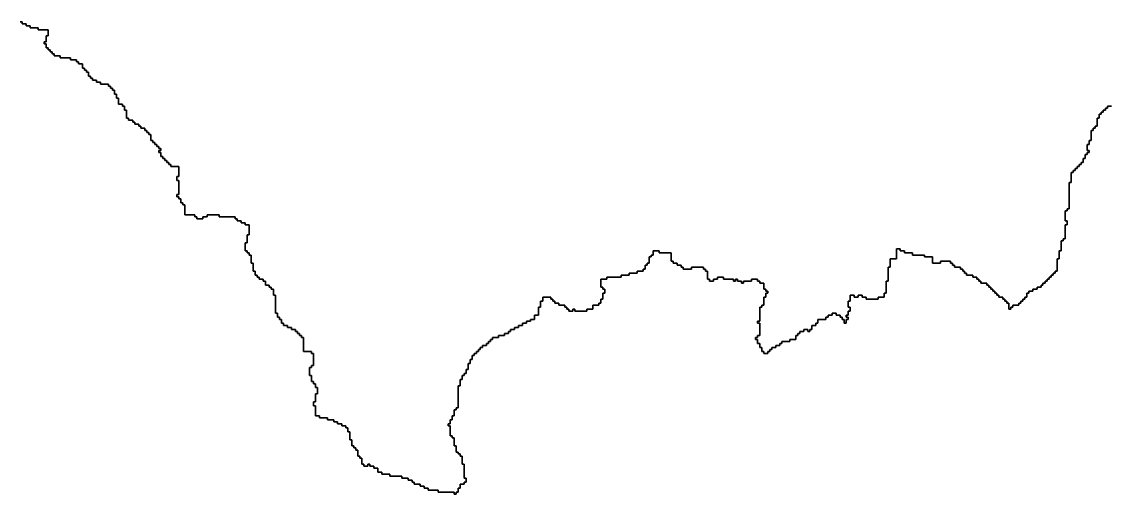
# Model space of a CAD drawing. Header units: inches. Extents: x -98695 to 376223, y 1122520 to 1501782.
# Drawn here: x 86565 to 103273, y 1284034 to 1291283 of the extents above; entities that cross this region are included whole.
import ezdxf

# ---------------------------------------------------------------- set-up
doc = ezdxf.new("R2010")
doc.units = ezdxf.units.IN
doc.header["$MEASUREMENT"] = 0
doc.layers.add('subs1', color=7, linetype='Continuous', true_color=0xc8dcf7)

msp = doc.modelspace()

# ---------------------------------------------------------------- linework, layer by layer
at = {"layer": 'subs1'}
for points in [[(103290, 1289987, 0), (103229, 1289987, 0), (103229, 1289956, 0), (103198, 1289956, 0), (103198, 1289925, 0), (103167, 1289925, 0), (103167, 1289895, 0), (103136, 1289895, 0), (103136, 1289864, 0), (103105, 1289864, 0), (103105, 1289802, 0), (103074, 1289802, 0), (103074, 1289679, 0), (103043, 1289679, 0), (103043, 1289648, 0), (103013, 1289648, 0), (103013, 1289617, 0), (102982, 1289617, 0), (102982, 1289463, 0), (102951, 1289463, 0), (102951, 1289401, 0), (102920, 1289401, 0), (102920, 1289309, 0), (102951, 1289309, 0), (102951, 1289278, 0), (102920, 1289278, 0), (102920, 1289247, 0), (102889, 1289247, 0), (102889, 1289185, 0), (102858, 1289185, 0), (102858, 1289123, 0), (102828, 1289123, 0), (102828, 1289093, 0), (102797, 1289093, 0), (102797, 1289062, 0), (102766, 1289062, 0), (102766, 1289031, 0), (102735, 1289031, 0), (102735, 1289000, 0), (102704, 1289000, 0), (102704, 1288969, 0), (102673, 1288969, 0), (102673, 1288815, 0), (102642, 1288815, 0), (102642, 1288414, 0), (102612, 1288414, 0), (102612, 1288383, 0), (102581, 1288383, 0), (102581, 1288229, 0), (102612, 1288229, 0), (102612, 1288167, 0), (102581, 1288167, 0), (102581, 1287951, 0), (102550, 1287951, 0), (102550, 1287920, 0), (102519, 1287920, 0), (102519, 1287766, 0), (102488, 1287766, 0), (102488, 1287643, 0), (102457, 1287643, 0), (102457, 1287458, 0), (102427, 1287458, 0), (102427, 1287427, 0), (102396, 1287427, 0), (102396, 1287396, 0), (102365, 1287396, 0), (102365, 1287365, 0), (102334, 1287365, 0), (102334, 1287334, 0), (102303, 1287334, 0), (102303, 1287303, 0), (102272, 1287303, 0), (102272, 1287273, 0), (102241, 1287273, 0), (102241, 1287242, 0), (102211, 1287242, 0), (102211, 1287211, 0), (102149, 1287211, 0), (102149, 1287180, 0), (102087, 1287180, 0), (102087, 1287149, 0), (102026, 1287149, 0), (102026, 1287118, 0), (101995, 1287118, 0), (101995, 1287057, 0), (101964, 1287057, 0), (101964, 1287026, 0), (101933, 1287026, 0), (101933, 1286995, 0), (101902, 1286995, 0), (101902, 1286964, 0), (101871, 1286964, 0), (101871, 1286933, 0), (101779, 1286933, 0), (101779, 1286902, 0), (101748, 1286902, 0), (101748, 1286872, 0), (101717, 1286872, 0), (101717, 1286964, 0), (101686, 1286964, 0), (101686, 1286995, 0), (101655, 1286995, 0), (101655, 1287026, 0), (101625, 1287026, 0), (101625, 1287057, 0), (101563, 1287057, 0), (101563, 1287088, 0), (101532, 1287088, 0), (101532, 1287118, 0), (101501, 1287118, 0), (101501, 1287149, 0), (101470, 1287149, 0), (101470, 1287180, 0), (101439, 1287180, 0), (101439, 1287211, 0), (101409, 1287211, 0), (101409, 1287242, 0), (101378, 1287242, 0), (101378, 1287273, 0), (101285, 1287273, 0), (101285, 1287303, 0), (101254, 1287303, 0), (101254, 1287334, 0), (101224, 1287334, 0), (101224, 1287365, 0), (101162, 1287365, 0), (101162, 1287396, 0), (101069, 1287396, 0), (101069, 1287427, 0), (101038, 1287427, 0), (101038, 1287458, 0), (101008, 1287458, 0), (101008, 1287489, 0), (100977, 1287489, 0), (100977, 1287519, 0), (100884, 1287519, 0), (100884, 1287550, 0), (100853, 1287550, 0), (100853, 1287581, 0), (100823, 1287581, 0), (100823, 1287612, 0), (100668, 1287612, 0), (100668, 1287581, 0), (100545, 1287581, 0), (100545, 1287674, 0), (100422, 1287674, 0), (100422, 1287704, 0), (100236, 1287704, 0), (100236, 1287735, 0), (100113, 1287735, 0), (100113, 1287766, 0), (100051, 1287766, 0), (100051, 1287797, 0), (99990, 1287797, 0), (99990, 1287643, 0), (99897, 1287643, 0), (99897, 1287519, 0), (99866, 1287519, 0), (99866, 1287303, 0), (99835, 1287303, 0), (99835, 1287118, 0), (99805, 1287118, 0), (99805, 1287057, 0), (99712, 1287057, 0), (99712, 1287026, 0), (99527, 1287026, 0), (99527, 1287057, 0), (99465, 1287057, 0), (99465, 1287088, 0), (99404, 1287088, 0), (99404, 1287057, 0), (99342, 1287057, 0), (99342, 1287088, 0), (99280, 1287088, 0), (99280, 1286995, 0), (99249, 1286995, 0), (99249, 1286902, 0), (99280, 1286902, 0), (99280, 1286841, 0), (99249, 1286841, 0), (99249, 1286779, 0), (99218, 1286779, 0), (99218, 1286748, 0), (99249, 1286748, 0), (99249, 1286717, 0), (99218, 1286717, 0), (99218, 1286656, 0), (99188, 1286656, 0), (99188, 1286717, 0), (99157, 1286717, 0), (99157, 1286748, 0), (99126, 1286748, 0), (99126, 1286779, 0), (99064, 1286779, 0), (99064, 1286810, 0), (99003, 1286810, 0), (99003, 1286779, 0), (98941, 1286779, 0), (98941, 1286748, 0), (98910, 1286748, 0), (98910, 1286717, 0), (98787, 1286717, 0), (98787, 1286656, 0), (98756, 1286656, 0), (98756, 1286625, 0), (98694, 1286625, 0), (98694, 1286563, 0), (98663, 1286563, 0), (98663, 1286532, 0), (98632, 1286532, 0), (98632, 1286563, 0), (98571, 1286563, 0), (98571, 1286532, 0), (98509, 1286532, 0), (98509, 1286501, 0), (98478, 1286501, 0), (98478, 1286471, 0), (98447, 1286471, 0), (98447, 1286409, 0), (98355, 1286409, 0), (98355, 1286378, 0), (98231, 1286378, 0), (98231, 1286347, 0), (98201, 1286347, 0), (98201, 1286316, 0), (98139, 1286316, 0), (98139, 1286286, 0), (98077, 1286286, 0), (98077, 1286255, 0), (98046, 1286255, 0), (98046, 1286224, 0), (98015, 1286224, 0), (98015, 1286193, 0), (97954, 1286193, 0), (97954, 1286224, 0), (97923, 1286224, 0), (97923, 1286286, 0), (97892, 1286286, 0), (97892, 1286347, 0), (97861, 1286347, 0), (97861, 1286409, 0), (97830, 1286409, 0), (97830, 1286440, 0), (97861, 1286440, 0), (97861, 1286471, 0), (97892, 1286471, 0), (97892, 1286656, 0), (97861, 1286656, 0), (97861, 1286687, 0), (97892, 1286687, 0), (97892, 1286902, 0), (97923, 1286902, 0), (97923, 1286933, 0), (97954, 1286933, 0), (97954, 1287057, 0), (97985, 1287057, 0), (97985, 1287118, 0), (98015, 1287118, 0), (98015, 1287149, 0), (97985, 1287149, 0), (97985, 1287180, 0), (97954, 1287180, 0), (97954, 1287273, 0), (97892, 1287273, 0), (97892, 1287303, 0), (97861, 1287303, 0), (97861, 1287334, 0), (97769, 1287334, 0), (97769, 1287303, 0), (97645, 1287303, 0), (97645, 1287273, 0), (97614, 1287273, 0), (97614, 1287303, 0), (97553, 1287303, 0), (97553, 1287334, 0), (97522, 1287334, 0), (97522, 1287303, 0), (97491, 1287303, 0), (97491, 1287334, 0), (97337, 1287334, 0), (97337, 1287365, 0), (97244, 1287365, 0), (97244, 1287334, 0), (97183, 1287334, 0), (97183, 1287303, 0), (97121, 1287303, 0), (97121, 1287334, 0), (97090, 1287334, 0), (97090, 1287458, 0), (97059, 1287458, 0), (97059, 1287489, 0), (97028, 1287489, 0), (97028, 1287519, 0), (96843, 1287519, 0), (96843, 1287489, 0), (96720, 1287489, 0), (96720, 1287519, 0), (96689, 1287519, 0), (96689, 1287550, 0), (96627, 1287550, 0), (96627, 1287581, 0), (96566, 1287581, 0), (96566, 1287612, 0), (96535, 1287612, 0), (96535, 1287735, 0), (96350, 1287735, 0), (96350, 1287766, 0), (96257, 1287766, 0), (96257, 1287704, 0), (96226, 1287704, 0), (96226, 1287674, 0), (96195, 1287674, 0), (96195, 1287581, 0), (96165, 1287581, 0), (96165, 1287550, 0), (96134, 1287550, 0), (96134, 1287489, 0), (96103, 1287489, 0), (96103, 1287458, 0), (96010, 1287458, 0), (96010, 1287427, 0), (95887, 1287427, 0), (95887, 1287396, 0), (95764, 1287396, 0), (95764, 1287365, 0), (95548, 1287365, 0), (95548, 1287334, 0), (95455, 1287334, 0), (95455, 1287211, 0), (95486, 1287211, 0), (95486, 1287180, 0), (95517, 1287180, 0), (95517, 1287118, 0), (95486, 1287118, 0), (95486, 1287026, 0), (95455, 1287026, 0), (95455, 1286964, 0), (95424, 1286964, 0), (95424, 1286933, 0), (95332, 1286933, 0), (95332, 1286872, 0), (95239, 1286872, 0), (95239, 1286841, 0), (95054, 1286841, 0), (95054, 1286872, 0), (95023, 1286872, 0), (95023, 1286841, 0), (94962, 1286841, 0), (94962, 1286872, 0), (94931, 1286872, 0), (94931, 1286902, 0), (94900, 1286902, 0), (94900, 1286933, 0), (94807, 1286933, 0), (94807, 1286964, 0), (94746, 1286964, 0), (94746, 1286995, 0), (94715, 1286995, 0), (94715, 1287026, 0), (94684, 1287026, 0), (94684, 1287057, 0), (94561, 1287057, 0), (94561, 1286995, 0), (94530, 1286995, 0), (94530, 1286902, 0), (94499, 1286902, 0), (94499, 1286779, 0), (94437, 1286779, 0), (94437, 1286717, 0), (94376, 1286717, 0), (94376, 1286687, 0), (94314, 1286687, 0), (94314, 1286656, 0), (94252, 1286656, 0), (94252, 1286625, 0), (94190, 1286625, 0), (94190, 1286594, 0), (94129, 1286594, 0), (94129, 1286563, 0), (94067, 1286563, 0), (94067, 1286532, 0), (94036, 1286532, 0), (94036, 1286501, 0), (93975, 1286501, 0), (93975, 1286471, 0), (93882, 1286471, 0), (93882, 1286440, 0), (93789, 1286440, 0), (93789, 1286409, 0), (93759, 1286409, 0), (93759, 1286378, 0), (93728, 1286378, 0), (93728, 1286347, 0), (93697, 1286347, 0), (93697, 1286316, 0), (93635, 1286316, 0), (93635, 1286286, 0), (93604, 1286286, 0), (93604, 1286255, 0), (93574, 1286255, 0), (93574, 1286224, 0), (93543, 1286224, 0), (93543, 1286193, 0), (93512, 1286193, 0), (93512, 1286162, 0), (93481, 1286162, 0), (93481, 1286100, 0), (93450, 1286100, 0), (93450, 1286039, 0), (93419, 1286039, 0), (93419, 1285946, 0), (93388, 1285946, 0), (93388, 1285885, 0), (93358, 1285885, 0), (93358, 1285854, 0), (93327, 1285854, 0), (93327, 1285792, 0), (93296, 1285792, 0), (93296, 1285699, 0), (93265, 1285699, 0), (93265, 1285360, 0), (93234, 1285360, 0), (93234, 1285329, 0), (93203, 1285329, 0), (93203, 1285237, 0), (93173, 1285237, 0), (93173, 1285175, 0), (93142, 1285175, 0), (93142, 1285113, 0), (93111, 1285113, 0), (93111, 1285082, 0), (93142, 1285082, 0), (93142, 1284928, 0), (93173, 1284928, 0), (93173, 1284897, 0), (93203, 1284897, 0), (93203, 1284774, 0), (93234, 1284774, 0), (93234, 1284681, 0), (93265, 1284681, 0), (93265, 1284651, 0), (93296, 1284651, 0), (93296, 1284620, 0), (93327, 1284620, 0), (93327, 1284496, 0), (93358, 1284496, 0), (93358, 1284280, 0), (93388, 1284280, 0), (93388, 1284219, 0), (93358, 1284219, 0), (93358, 1284188, 0), (93296, 1284188, 0), (93296, 1284126, 0), (93265, 1284126, 0), (93265, 1284065, 0), (93234, 1284065, 0), (93234, 1284034, 0), (93203, 1284034, 0), (93203, 1284065, 0), (92957, 1284065, 0), (92957, 1284095, 0), (92802, 1284095, 0), (92802, 1284126, 0), (92741, 1284126, 0), (92741, 1284157, 0), (92679, 1284157, 0), (92679, 1284188, 0), (92586, 1284188, 0), (92586, 1284219, 0), (92556, 1284219, 0), (92556, 1284250, 0), (92494, 1284250, 0), (92494, 1284280, 0), (92401, 1284280, 0), (92401, 1284311, 0), (92216, 1284311, 0), (92216, 1284342, 0), (92093, 1284342, 0), (92093, 1284373, 0), (92031, 1284373, 0), (92031, 1284435, 0), (91969, 1284435, 0), (91969, 1284466, 0), (91908, 1284466, 0), (91908, 1284496, 0), (91877, 1284496, 0), (91877, 1284466, 0), (91815, 1284466, 0), (91815, 1284496, 0), (91784, 1284496, 0), (91784, 1284589, 0), (91754, 1284589, 0), (91754, 1284620, 0), (91723, 1284620, 0), (91723, 1284712, 0), (91692, 1284712, 0), (91692, 1284743, 0), (91661, 1284743, 0), (91661, 1284774, 0), (91630, 1284774, 0), (91630, 1284867, 0), (91599, 1284867, 0), (91599, 1284990, 0), (91568, 1284990, 0), (91568, 1285052, 0), (91538, 1285052, 0), (91538, 1285082, 0), (91476, 1285082, 0), (91476, 1285113, 0), (91414, 1285113, 0), (91414, 1285144, 0), (91353, 1285144, 0), (91353, 1285175, 0), (91260, 1285175, 0), (91260, 1285206, 0), (91137, 1285206, 0), (91137, 1285237, 0), (91075, 1285237, 0), (91075, 1285391, 0), (91044, 1285391, 0), (91044, 1285453, 0), (91075, 1285453, 0), (91075, 1285576, 0), (91106, 1285576, 0), (91106, 1285669, 0), (91075, 1285669, 0), (91075, 1285730, 0), (91044, 1285730, 0), (91044, 1285761, 0), (91013, 1285761, 0), (91013, 1285854, 0), (90982, 1285854, 0), (90982, 1285977, 0), (91013, 1285977, 0), (91013, 1286008, 0), (91044, 1286008, 0), (91044, 1286193, 0), (91013, 1286193, 0), (91013, 1286224, 0), (90890, 1286224, 0), (90890, 1286440, 0), (90859, 1286440, 0), (90859, 1286471, 0), (90828, 1286471, 0), (90828, 1286501, 0), (90797, 1286501, 0), (90797, 1286532, 0), (90766, 1286532, 0), (90766, 1286563, 0), (90705, 1286563, 0), (90705, 1286594, 0), (90643, 1286594, 0), (90643, 1286625, 0), (90581, 1286625, 0), (90581, 1286656, 0), (90551, 1286656, 0), (90551, 1286717, 0), (90520, 1286717, 0), (90520, 1286748, 0), (90489, 1286748, 0), (90489, 1286810, 0), (90458, 1286810, 0), (90458, 1287088, 0), (90427, 1287088, 0), (90427, 1287180, 0), (90396, 1287180, 0), (90396, 1287211, 0), (90365, 1287211, 0), (90365, 1287242, 0), (90304, 1287242, 0), (90304, 1287303, 0), (90273, 1287303, 0), (90273, 1287334, 0), (90211, 1287334, 0), (90211, 1287365, 0), (90180, 1287365, 0), (90180, 1287396, 0), (90150, 1287396, 0), (90150, 1287458, 0), (90119, 1287458, 0), (90119, 1287581, 0), (90088, 1287581, 0), (90088, 1287704, 0), (90057, 1287704, 0), (90057, 1287735, 0), (90026, 1287735, 0), (90026, 1287766, 0), (89995, 1287766, 0), (89995, 1287890, 0), (90026, 1287890, 0), (90026, 1288013, 0), (90057, 1288013, 0), (90057, 1288167, 0), (89995, 1288167, 0), (89995, 1288198, 0), (89934, 1288198, 0), (89934, 1288229, 0), (89872, 1288229, 0), (89872, 1288260, 0), (89841, 1288260, 0), (89841, 1288291, 0), (89594, 1288291, 0), (89594, 1288321, 0), (89409, 1288321, 0), (89409, 1288291, 0), (89347, 1288291, 0), (89347, 1288260, 0), (89255, 1288260, 0), (89255, 1288291, 0), (89224, 1288291, 0), (89224, 1288321, 0), (89070, 1288321, 0), (89070, 1288476, 0), (89039, 1288476, 0), (89039, 1288506, 0), (89008, 1288506, 0), (89008, 1288568, 0), (88977, 1288568, 0), (88977, 1288599, 0), (88946, 1288599, 0), (88946, 1288630, 0), (88977, 1288630, 0), (88977, 1288846, 0), (88946, 1288846, 0), (88946, 1288907, 0), (88977, 1288907, 0), (88977, 1289062, 0), (88854, 1289062, 0), (88854, 1289093, 0), (88823, 1289093, 0), (88823, 1289123, 0), (88792, 1289123, 0), (88792, 1289154, 0), (88761, 1289154, 0), (88761, 1289185, 0), (88731, 1289185, 0), (88731, 1289216, 0), (88700, 1289216, 0), (88700, 1289278, 0), (88669, 1289278, 0), (88669, 1289309, 0), (88700, 1289309, 0), (88700, 1289339, 0), (88669, 1289339, 0), (88669, 1289370, 0), (88638, 1289370, 0), (88638, 1289401, 0), (88607, 1289401, 0), (88607, 1289432, 0), (88576, 1289432, 0), (88576, 1289463, 0), (88545, 1289463, 0), (88545, 1289555, 0), (88515, 1289555, 0), (88515, 1289586, 0), (88484, 1289586, 0), (88484, 1289617, 0), (88453, 1289617, 0), (88453, 1289648, 0), (88391, 1289648, 0), (88391, 1289679, 0), (88360, 1289679, 0), (88360, 1289710, 0), (88299, 1289710, 0), (88299, 1289740, 0), (88268, 1289740, 0), (88268, 1289771, 0), (88206, 1289771, 0), (88206, 1289802, 0), (88175, 1289802, 0), (88175, 1289925, 0), (88144, 1289925, 0), (88144, 1289987, 0), (88114, 1289987, 0), (88114, 1290018, 0), (88052, 1290018, 0), (88052, 1290111, 0), (88021, 1290111, 0), (88021, 1290172, 0), (87990, 1290172, 0), (87990, 1290234, 0), (87959, 1290234, 0), (87959, 1290265, 0), (87929, 1290265, 0), (87929, 1290296, 0), (87898, 1290296, 0), (87898, 1290326, 0), (87774, 1290326, 0), (87774, 1290357, 0), (87713, 1290357, 0), (87713, 1290388, 0), (87651, 1290388, 0), (87651, 1290419, 0), (87620, 1290419, 0), (87620, 1290450, 0), (87589, 1290450, 0), (87589, 1290512, 0), (87558, 1290512, 0), (87558, 1290542, 0), (87528, 1290542, 0), (87528, 1290573, 0), (87497, 1290573, 0), (87497, 1290635, 0), (87435, 1290635, 0), (87435, 1290666, 0), (87404, 1290666, 0), (87404, 1290697, 0), (87312, 1290697, 0), (87312, 1290727, 0), (87157, 1290727, 0), (87157, 1290758, 0), (87065, 1290758, 0), (87065, 1290789, 0), (87034, 1290789, 0), (87034, 1290820, 0), (87003, 1290820, 0), (87003, 1290851, 0), (86972, 1290851, 0), (86972, 1290882, 0), (86941, 1290882, 0), (86941, 1290943, 0), (86911, 1290943, 0), (86911, 1290974, 0), (86941, 1290974, 0), (86941, 1291067, 0), (86972, 1291067, 0), (86972, 1291159, 0), (86818, 1291159, 0), (86818, 1291190, 0), (86695, 1291190, 0), (86695, 1291221, 0), (86633, 1291221, 0), (86633, 1291252, 0), (86571, 1291252, 0), (86571, 1291283, 0), (86540, 1291283, 0)], [(86540, 1291283, 0), (86571, 1291283, 0), (86571, 1291252, 0), (86633, 1291252, 0), (86633, 1291221, 0), (86695, 1291221, 0), (86695, 1291190, 0), (86818, 1291190, 0), (86818, 1291159, 0), (86972, 1291159, 0), (86972, 1291067, 0), (86941, 1291067, 0), (86941, 1290974, 0), (86911, 1290974, 0), (86911, 1290943, 0), (86941, 1290943, 0), (86941, 1290882, 0), (86972, 1290882, 0), (86972, 1290851, 0), (87003, 1290851, 0), (87003, 1290820, 0), (87034, 1290820, 0), (87034, 1290789, 0), (87065, 1290789, 0), (87065, 1290758, 0), (87157, 1290758, 0), (87157, 1290727, 0), (87312, 1290727, 0), (87312, 1290697, 0), (87404, 1290697, 0), (87404, 1290666, 0), (87435, 1290666, 0), (87435, 1290635, 0), (87497, 1290635, 0), (87497, 1290573, 0), (87528, 1290573, 0), (87528, 1290542, 0), (87558, 1290542, 0), (87558, 1290512, 0), (87589, 1290512, 0), (87589, 1290450, 0), (87620, 1290450, 0), (87620, 1290419, 0), (87651, 1290419, 0), (87651, 1290388, 0), (87713, 1290388, 0), (87713, 1290357, 0), (87774, 1290357, 0), (87774, 1290326, 0), (87898, 1290326, 0), (87898, 1290296, 0), (87929, 1290296, 0), (87929, 1290265, 0), (87959, 1290265, 0), (87959, 1290234, 0), (87990, 1290234, 0), (87990, 1290172, 0), (88021, 1290172, 0), (88021, 1290111, 0), (88052, 1290111, 0), (88052, 1290018, 0), (88114, 1290018, 0), (88114, 1289987, 0), (88144, 1289987, 0), (88144, 1289925, 0), (88175, 1289925, 0), (88175, 1289802, 0), (88206, 1289802, 0), (88206, 1289771, 0), (88268, 1289771, 0), (88268, 1289740, 0), (88299, 1289740, 0), (88299, 1289710, 0), (88360, 1289710, 0), (88360, 1289679, 0), (88391, 1289679, 0), (88391, 1289648, 0), (88453, 1289648, 0), (88453, 1289617, 0), (88484, 1289617, 0), (88484, 1289586, 0), (88515, 1289586, 0), (88515, 1289555, 0), (88545, 1289555, 0), (88545, 1289463, 0), (88576, 1289463, 0), (88576, 1289432, 0), (88607, 1289432, 0), (88607, 1289401, 0), (88638, 1289401, 0), (88638, 1289370, 0), (88669, 1289370, 0), (88669, 1289339, 0), (88700, 1289339, 0), (88700, 1289309, 0), (88669, 1289309, 0), (88669, 1289278, 0), (88700, 1289278, 0), (88700, 1289216, 0), (88731, 1289216, 0), (88731, 1289185, 0), (88761, 1289185, 0), (88761, 1289154, 0), (88792, 1289154, 0), (88792, 1289123, 0), (88823, 1289123, 0), (88823, 1289093, 0), (88854, 1289093, 0), (88854, 1289062, 0), (88977, 1289062, 0), (88977, 1288907, 0), (88946, 1288907, 0), (88946, 1288846, 0), (88977, 1288846, 0), (88977, 1288630, 0), (88946, 1288630, 0), (88946, 1288599, 0), (88977, 1288599, 0), (88977, 1288568, 0), (89008, 1288568, 0), (89008, 1288506, 0), (89039, 1288506, 0), (89039, 1288476, 0), (89070, 1288476, 0), (89070, 1288321, 0), (89224, 1288321, 0), (89224, 1288291, 0), (89255, 1288291, 0), (89255, 1288260, 0), (89347, 1288260, 0), (89347, 1288291, 0), (89409, 1288291, 0), (89409, 1288321, 0), (89594, 1288321, 0), (89594, 1288291, 0), (89841, 1288291, 0), (89841, 1288260, 0), (89872, 1288260, 0), (89872, 1288229, 0), (89934, 1288229, 0), (89934, 1288198, 0), (89995, 1288198, 0), (89995, 1288167, 0), (90057, 1288167, 0), (90057, 1288013, 0), (90026, 1288013, 0), (90026, 1287890, 0), (89995, 1287890, 0), (89995, 1287766, 0), (90026, 1287766, 0), (90026, 1287735, 0), (90057, 1287735, 0), (90057, 1287704, 0), (90088, 1287704, 0), (90088, 1287581, 0), (90119, 1287581, 0), (90119, 1287458, 0), (90150, 1287458, 0), (90150, 1287396, 0), (90180, 1287396, 0), (90180, 1287365, 0), (90211, 1287365, 0), (90211, 1287334, 0), (90273, 1287334, 0), (90273, 1287303, 0), (90304, 1287303, 0), (90304, 1287242, 0), (90365, 1287242, 0), (90365, 1287211, 0), (90396, 1287211, 0), (90396, 1287180, 0), (90427, 1287180, 0), (90427, 1287088, 0), (90458, 1287088, 0), (90458, 1286810, 0), (90489, 1286810, 0), (90489, 1286748, 0), (90520, 1286748, 0), (90520, 1286717, 0), (90551, 1286717, 0), (90551, 1286656, 0), (90581, 1286656, 0), (90581, 1286625, 0), (90643, 1286625, 0), (90643, 1286594, 0), (90705, 1286594, 0), (90705, 1286563, 0), (90766, 1286563, 0), (90766, 1286532, 0), (90797, 1286532, 0), (90797, 1286501, 0), (90828, 1286501, 0), (90828, 1286471, 0), (90859, 1286471, 0), (90859, 1286440, 0), (90890, 1286440, 0), (90890, 1286224, 0), (91013, 1286224, 0), (91013, 1286193, 0), (91044, 1286193, 0), (91044, 1286008, 0), (91013, 1286008, 0), (91013, 1285977, 0), (90982, 1285977, 0), (90982, 1285854, 0), (91013, 1285854, 0), (91013, 1285761, 0), (91044, 1285761, 0), (91044, 1285730, 0), (91075, 1285730, 0), (91075, 1285669, 0), (91106, 1285669, 0), (91106, 1285576, 0), (91075, 1285576, 0), (91075, 1285453, 0), (91044, 1285453, 0), (91044, 1285391, 0), (91075, 1285391, 0), (91075, 1285237, 0), (91137, 1285237, 0), (91137, 1285206, 0), (91260, 1285206, 0), (91260, 1285175, 0), (91353, 1285175, 0), (91353, 1285144, 0), (91414, 1285144, 0), (91414, 1285113, 0), (91476, 1285113, 0), (91476, 1285082, 0), (91538, 1285082, 0), (91538, 1285052, 0), (91568, 1285052, 0), (91568, 1284990, 0), (91599, 1284990, 0), (91599, 1284867, 0), (91630, 1284867, 0), (91630, 1284774, 0), (91661, 1284774, 0), (91661, 1284743, 0), (91692, 1284743, 0), (91692, 1284712, 0), (91723, 1284712, 0), (91723, 1284620, 0), (91754, 1284620, 0), (91754, 1284589, 0), (91784, 1284589, 0), (91784, 1284496, 0), (91815, 1284496, 0), (91815, 1284466, 0), (91877, 1284466, 0), (91877, 1284496, 0), (91908, 1284496, 0), (91908, 1284466, 0), (91969, 1284466, 0), (91969, 1284435, 0), (92031, 1284435, 0), (92031, 1284373, 0), (92093, 1284373, 0), (92093, 1284342, 0), (92216, 1284342, 0), (92216, 1284311, 0), (92401, 1284311, 0), (92401, 1284280, 0), (92494, 1284280, 0), (92494, 1284250, 0), (92556, 1284250, 0), (92556, 1284219, 0), (92586, 1284219, 0), (92586, 1284188, 0), (92679, 1284188, 0), (92679, 1284157, 0), (92741, 1284157, 0), (92741, 1284126, 0), (92802, 1284126, 0), (92802, 1284095, 0), (92957, 1284095, 0), (92957, 1284065, 0), (93203, 1284065, 0), (93203, 1284034, 0), (93234, 1284034, 0), (93234, 1284065, 0), (93265, 1284065, 0), (93265, 1284126, 0), (93296, 1284126, 0), (93296, 1284188, 0), (93358, 1284188, 0), (93358, 1284219, 0), (93388, 1284219, 0), (93388, 1284280, 0), (93358, 1284280, 0), (93358, 1284496, 0), (93327, 1284496, 0), (93327, 1284620, 0), (93296, 1284620, 0), (93296, 1284651, 0), (93265, 1284651, 0), (93265, 1284681, 0), (93234, 1284681, 0), (93234, 1284774, 0), (93203, 1284774, 0), (93203, 1284897, 0), (93173, 1284897, 0), (93173, 1284928, 0), (93142, 1284928, 0), (93142, 1285082, 0), (93111, 1285082, 0), (93111, 1285113, 0), (93142, 1285113, 0), (93142, 1285175, 0), (93173, 1285175, 0), (93173, 1285237, 0), (93203, 1285237, 0), (93203, 1285329, 0), (93234, 1285329, 0), (93234, 1285360, 0), (93265, 1285360, 0), (93265, 1285699, 0), (93296, 1285699, 0), (93296, 1285792, 0), (93327, 1285792, 0), (93327, 1285854, 0), (93358, 1285854, 0), (93358, 1285885, 0), (93388, 1285885, 0), (93388, 1285946, 0), (93419, 1285946, 0), (93419, 1286039, 0), (93450, 1286039, 0), (93450, 1286100, 0), (93481, 1286100, 0), (93481, 1286162, 0), (93512, 1286162, 0), (93512, 1286193, 0), (93543, 1286193, 0), (93543, 1286224, 0), (93574, 1286224, 0), (93574, 1286255, 0), (93604, 1286255, 0), (93604, 1286286, 0), (93635, 1286286, 0), (93635, 1286316, 0), (93697, 1286316, 0), (93697, 1286347, 0), (93728, 1286347, 0), (93728, 1286378, 0), (93759, 1286378, 0), (93759, 1286409, 0), (93789, 1286409, 0), (93789, 1286440, 0), (93882, 1286440, 0), (93882, 1286471, 0), (93975, 1286471, 0), (93975, 1286501, 0), (94036, 1286501, 0), (94036, 1286532, 0), (94067, 1286532, 0), (94067, 1286563, 0), (94129, 1286563, 0), (94129, 1286594, 0), (94190, 1286594, 0), (94190, 1286625, 0), (94252, 1286625, 0), (94252, 1286656, 0), (94314, 1286656, 0), (94314, 1286687, 0), (94376, 1286687, 0), (94376, 1286717, 0), (94437, 1286717, 0), (94437, 1286779, 0), (94499, 1286779, 0), (94499, 1286902, 0), (94530, 1286902, 0), (94530, 1286995, 0), (94561, 1286995, 0), (94561, 1287057, 0), (94684, 1287057, 0), (94684, 1287026, 0), (94715, 1287026, 0), (94715, 1286995, 0), (94746, 1286995, 0), (94746, 1286964, 0), (94807, 1286964, 0), (94807, 1286933, 0), (94900, 1286933, 0), (94900, 1286902, 0), (94931, 1286902, 0), (94931, 1286872, 0), (94962, 1286872, 0), (94962, 1286841, 0), (95023, 1286841, 0), (95023, 1286872, 0), (95054, 1286872, 0), (95054, 1286841, 0), (95239, 1286841, 0), (95239, 1286872, 0), (95332, 1286872, 0), (95332, 1286933, 0), (95424, 1286933, 0), (95424, 1286964, 0), (95455, 1286964, 0), (95455, 1287026, 0), (95486, 1287026, 0), (95486, 1287118, 0), (95517, 1287118, 0), (95517, 1287180, 0), (95486, 1287180, 0), (95486, 1287211, 0), (95455, 1287211, 0), (95455, 1287334, 0), (95548, 1287334, 0), (95548, 1287365, 0), (95764, 1287365, 0), (95764, 1287396, 0), (95887, 1287396, 0), (95887, 1287427, 0), (96010, 1287427, 0), (96010, 1287458, 0), (96103, 1287458, 0), (96103, 1287489, 0), (96134, 1287489, 0), (96134, 1287550, 0), (96165, 1287550, 0), (96165, 1287581, 0), (96195, 1287581, 0), (96195, 1287674, 0), (96226, 1287674, 0), (96226, 1287704, 0), (96257, 1287704, 0), (96257, 1287766, 0), (96350, 1287766, 0), (96350, 1287735, 0), (96535, 1287735, 0), (96535, 1287612, 0), (96566, 1287612, 0), (96566, 1287581, 0), (96627, 1287581, 0), (96627, 1287550, 0), (96689, 1287550, 0), (96689, 1287519, 0), (96720, 1287519, 0), (96720, 1287489, 0), (96843, 1287489, 0), (96843, 1287519, 0), (97028, 1287519, 0), (97028, 1287489, 0), (97059, 1287489, 0), (97059, 1287458, 0), (97090, 1287458, 0), (97090, 1287334, 0), (97121, 1287334, 0), (97121, 1287303, 0), (97183, 1287303, 0), (97183, 1287334, 0), (97244, 1287334, 0), (97244, 1287365, 0), (97337, 1287365, 0), (97337, 1287334, 0), (97491, 1287334, 0), (97491, 1287303, 0), (97522, 1287303, 0), (97522, 1287334, 0), (97553, 1287334, 0), (97553, 1287303, 0), (97614, 1287303, 0), (97614, 1287273, 0), (97645, 1287273, 0), (97645, 1287303, 0), (97769, 1287303, 0), (97769, 1287334, 0), (97861, 1287334, 0), (97861, 1287303, 0), (97892, 1287303, 0), (97892, 1287273, 0), (97954, 1287273, 0), (97954, 1287180, 0), (97985, 1287180, 0), (97985, 1287149, 0), (98015, 1287149, 0), (98015, 1287118, 0), (97985, 1287118, 0), (97985, 1287057, 0), (97954, 1287057, 0), (97954, 1286933, 0), (97923, 1286933, 0), (97923, 1286902, 0), (97892, 1286902, 0), (97892, 1286687, 0), (97861, 1286687, 0), (97861, 1286656, 0), (97892, 1286656, 0), (97892, 1286471, 0), (97861, 1286471, 0), (97861, 1286440, 0), (97830, 1286440, 0), (97830, 1286409, 0), (97861, 1286409, 0), (97861, 1286347, 0), (97892, 1286347, 0), (97892, 1286286, 0), (97923, 1286286, 0), (97923, 1286224, 0), (97954, 1286224, 0), (97954, 1286193, 0), (98015, 1286193, 0), (98015, 1286224, 0), (98046, 1286224, 0), (98046, 1286255, 0), (98077, 1286255, 0), (98077, 1286286, 0), (98139, 1286286, 0), (98139, 1286316, 0), (98201, 1286316, 0), (98201, 1286347, 0), (98231, 1286347, 0), (98231, 1286378, 0), (98355, 1286378, 0), (98355, 1286409, 0), (98447, 1286409, 0), (98447, 1286471, 0), (98478, 1286471, 0), (98478, 1286501, 0), (98509, 1286501, 0), (98509, 1286532, 0), (98571, 1286532, 0), (98571, 1286563, 0), (98632, 1286563, 0), (98632, 1286532, 0), (98663, 1286532, 0), (98663, 1286563, 0), (98694, 1286563, 0), (98694, 1286625, 0), (98756, 1286625, 0), (98756, 1286656, 0), (98787, 1286656, 0), (98787, 1286717, 0), (98910, 1286717, 0), (98910, 1286748, 0), (98941, 1286748, 0), (98941, 1286779, 0), (99003, 1286779, 0), (99003, 1286810, 0), (99064, 1286810, 0), (99064, 1286779, 0), (99126, 1286779, 0), (99126, 1286748, 0), (99157, 1286748, 0), (99157, 1286717, 0), (99188, 1286717, 0), (99188, 1286656, 0), (99218, 1286656, 0), (99218, 1286717, 0), (99249, 1286717, 0), (99249, 1286748, 0), (99218, 1286748, 0), (99218, 1286779, 0), (99249, 1286779, 0), (99249, 1286841, 0), (99280, 1286841, 0), (99280, 1286902, 0), (99249, 1286902, 0), (99249, 1286995, 0), (99280, 1286995, 0), (99280, 1287088, 0), (99342, 1287088, 0), (99342, 1287057, 0), (99404, 1287057, 0), (99404, 1287088, 0), (99465, 1287088, 0), (99465, 1287057, 0), (99527, 1287057, 0), (99527, 1287026, 0), (99712, 1287026, 0), (99712, 1287057, 0), (99805, 1287057, 0), (99805, 1287118, 0), (99835, 1287118, 0), (99835, 1287303, 0), (99866, 1287303, 0), (99866, 1287519, 0), (99897, 1287519, 0), (99897, 1287643, 0), (99990, 1287643, 0), (99990, 1287797, 0), (100051, 1287797, 0), (100051, 1287766, 0), (100113, 1287766, 0), (100113, 1287735, 0), (100236, 1287735, 0), (100236, 1287704, 0), (100422, 1287704, 0), (100422, 1287674, 0), (100545, 1287674, 0), (100545, 1287581, 0), (100668, 1287581, 0), (100668, 1287612, 0), (100823, 1287612, 0), (100823, 1287581, 0), (100853, 1287581, 0), (100853, 1287550, 0), (100884, 1287550, 0), (100884, 1287519, 0), (100977, 1287519, 0), (100977, 1287489, 0), (101008, 1287489, 0), (101008, 1287458, 0), (101038, 1287458, 0), (101038, 1287427, 0), (101069, 1287427, 0), (101069, 1287396, 0), (101162, 1287396, 0), (101162, 1287365, 0), (101224, 1287365, 0), (101224, 1287334, 0), (101254, 1287334, 0), (101254, 1287303, 0), (101285, 1287303, 0), (101285, 1287273, 0), (101378, 1287273, 0), (101378, 1287242, 0), (101409, 1287242, 0), (101409, 1287211, 0), (101439, 1287211, 0), (101439, 1287180, 0), (101470, 1287180, 0), (101470, 1287149, 0), (101501, 1287149, 0), (101501, 1287118, 0), (101532, 1287118, 0), (101532, 1287088, 0), (101563, 1287088, 0), (101563, 1287057, 0), (101625, 1287057, 0), (101625, 1287026, 0), (101655, 1287026, 0), (101655, 1286995, 0), (101686, 1286995, 0), (101686, 1286964, 0), (101717, 1286964, 0), (101717, 1286872, 0), (101748, 1286872, 0), (101748, 1286902, 0), (101779, 1286902, 0), (101779, 1286933, 0), (101871, 1286933, 0), (101871, 1286964, 0), (101902, 1286964, 0), (101902, 1286995, 0), (101933, 1286995, 0), (101933, 1287026, 0), (101964, 1287026, 0), (101964, 1287057, 0), (101995, 1287057, 0), (101995, 1287118, 0), (102026, 1287118, 0), (102026, 1287149, 0), (102087, 1287149, 0), (102087, 1287180, 0), (102149, 1287180, 0), (102149, 1287211, 0), (102211, 1287211, 0), (102211, 1287242, 0), (102241, 1287242, 0), (102241, 1287273, 0), (102272, 1287273, 0), (102272, 1287303, 0), (102303, 1287303, 0), (102303, 1287334, 0), (102334, 1287334, 0), (102334, 1287365, 0), (102365, 1287365, 0), (102365, 1287396, 0), (102396, 1287396, 0), (102396, 1287427, 0), (102427, 1287427, 0), (102427, 1287458, 0), (102457, 1287458, 0), (102457, 1287643, 0), (102488, 1287643, 0), (102488, 1287766, 0), (102519, 1287766, 0), (102519, 1287920, 0), (102550, 1287920, 0), (102550, 1287951, 0), (102581, 1287951, 0), (102581, 1288167, 0), (102612, 1288167, 0), (102612, 1288229, 0), (102581, 1288229, 0), (102581, 1288383, 0), (102612, 1288383, 0), (102612, 1288414, 0), (102642, 1288414, 0), (102642, 1288815, 0), (102673, 1288815, 0), (102673, 1288969, 0), (102704, 1288969, 0), (102704, 1289000, 0), (102735, 1289000, 0), (102735, 1289031, 0), (102766, 1289031, 0), (102766, 1289062, 0), (102797, 1289062, 0), (102797, 1289093, 0), (102828, 1289093, 0), (102828, 1289123, 0), (102858, 1289123, 0), (102858, 1289185, 0), (102889, 1289185, 0), (102889, 1289247, 0), (102920, 1289247, 0), (102920, 1289278, 0), (102951, 1289278, 0), (102951, 1289309, 0), (102920, 1289309, 0), (102920, 1289401, 0), (102951, 1289401, 0), (102951, 1289463, 0), (102982, 1289463, 0), (102982, 1289617, 0), (103013, 1289617, 0), (103013, 1289648, 0), (103043, 1289648, 0), (103043, 1289679, 0), (103074, 1289679, 0), (103074, 1289802, 0), (103105, 1289802, 0), (103105, 1289864, 0), (103136, 1289864, 0), (103136, 1289895, 0), (103167, 1289895, 0), (103167, 1289925, 0), (103198, 1289925, 0), (103198, 1289956, 0), (103229, 1289956, 0), (103229, 1289987, 0), (103290, 1289987, 0)]]:
    msp.add_polyline3d(points, dxfattribs=at)

doc.saveas('drawing.dxf')
